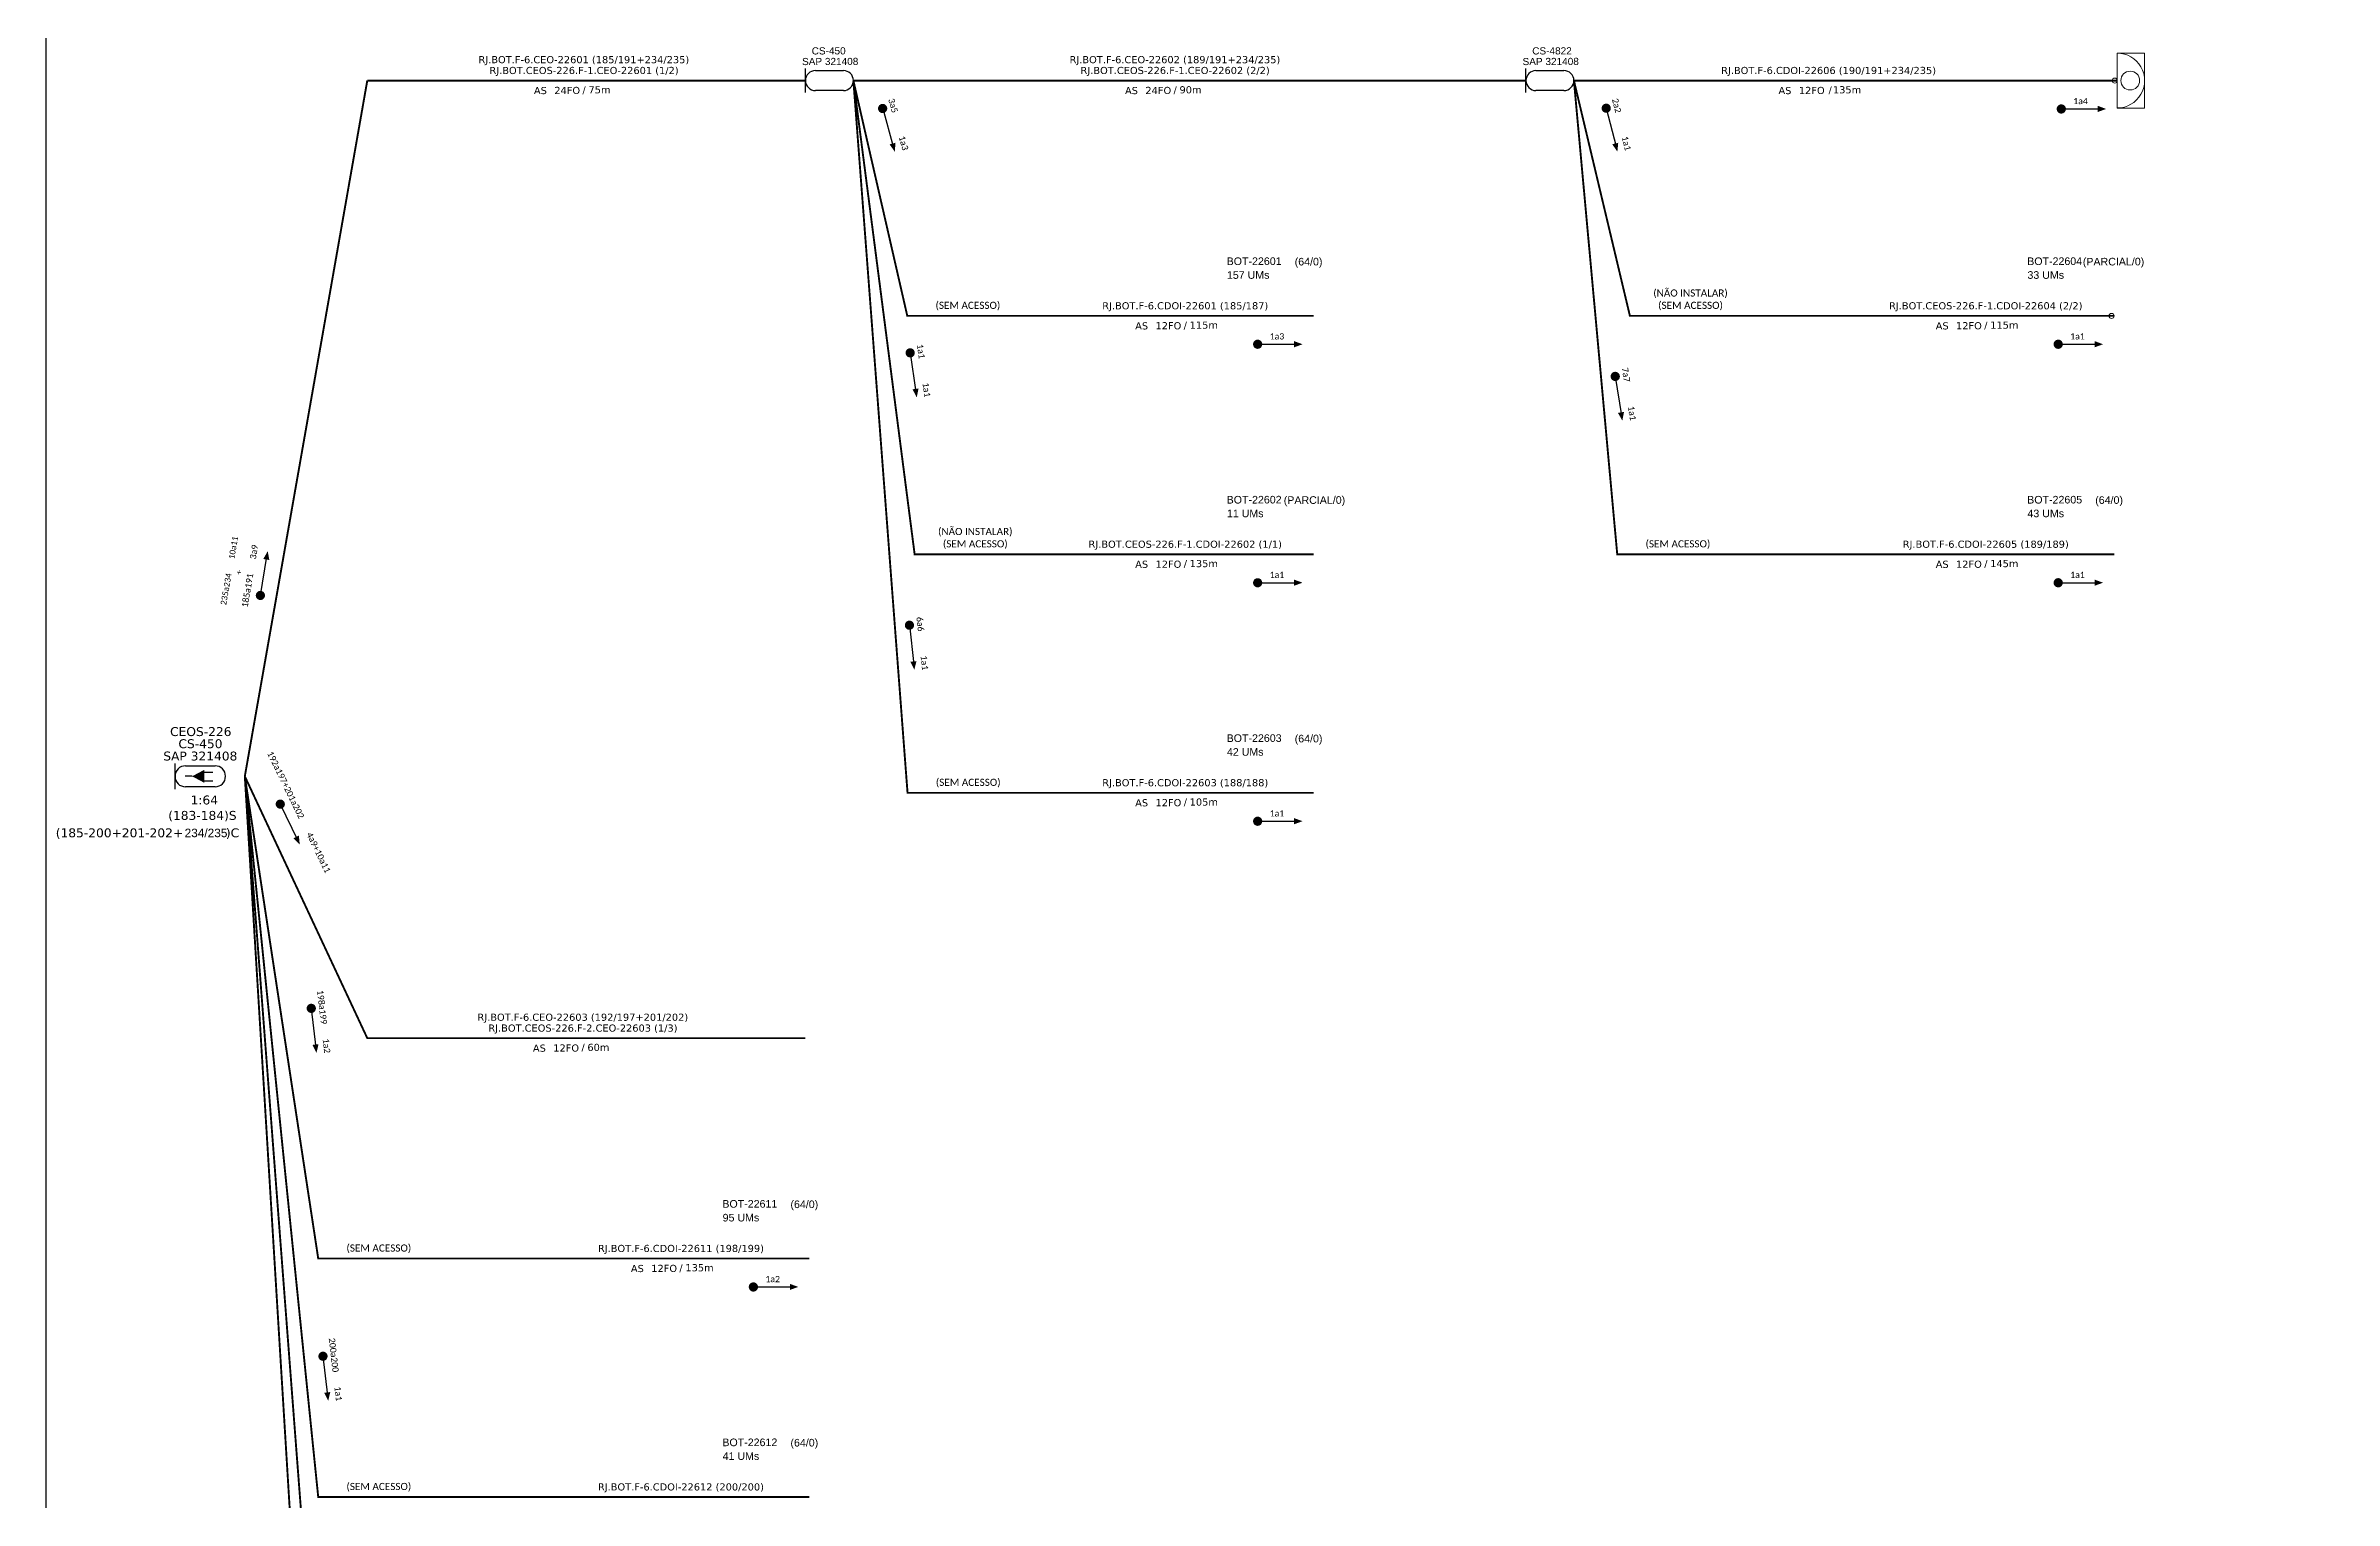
# Model space of a CAD drawing. Header units: metres. Extents: x -1286 to 459, y -500 to 94.
# Drawn here: x -1286.1 to -935.3, y -359.9 to -137 of the extents above; entities that cross this region are included whole.
import ezdxf
from ezdxf.enums import TextEntityAlignment as Align

# ---------------------------------------------------------------- set-up
doc = ezdxf.new("R2010")
doc.units = ezdxf.units.M
doc.layers.add("20.0-LEGENDA DOS CDO'S", color=1, linetype='Continuous', lineweight=0)
doc.layers.add('40.1-ETIQUETAS', color=1, linetype='Continuous', lineweight=20)
for name, color, linetype in [('20.4-CEOS', 1, 'Continuous'), ('CAP a instalar', 1, 'FENCELINE1'), ('SETA', 7, 'Continuous')]:
    doc.layers.add(name, color=color, linetype=linetype)
doc.styles.add('ARIAL', font='arial.ttf')
doc.styles.add('siredit', font='verdana.ttf')
doc.linetypes.add('FENCELINE1', pattern='A,0.25,-0.1,[133,ltypeshp.shx,S=0.1,R=0,X=-0.1,Y=0],-0.1,1', length=1.45)

msp = doc.modelspace()

# ---------------------------------------------------------------- linework, layer by layer
msp.add_lwpolyline([(-1286.07, -499.81), (-445.07, -499.81), (-445.07, 94.19), (-1286.07, 94.19)], close=True)
at = {"color": 7, "const_width": 0.706}
for points in [[(-1157.9, -146.26, 1), (-1157.71, -146.94, 1)], [(-1100.68, -182.74, 1), (-1099.98, -182.74, 1)], [(-1153.64, -183.71, 1), (-1153.53, -184.41, 1)], [(-1253.23, -221.59, 1), (-1253.12, -220.9, 1)], [(-1100.68, -219.3, 1), (-1099.98, -219.3, 1)], [(-977.99, -219.3, 1), (-977.28, -219.3, 1)], [(-1153.74, -225.46, 1), (-1153.66, -226.16, 1)], [(-1250.28, -252.92, -1), (-1249.97, -253.55, -1)], [(-1100.68, -255.86, 1), (-1099.98, -255.86, 1)], [(-1245.42, -284.19, 1), (-1245.33, -284.89, 1)], [(-1177.97, -327.25, 1), (-1177.26, -327.25, 1)], [(-1243.62, -337.52, 1), (-1243.54, -338.22, 1)]]:
    msp.add_lwpolyline(points, format="xyb", close=True, dxfattribs=at)
at = {"const_width": 0.706}
for points in [[(-1047, -146.22, 1), (-1046.82, -146.9, 1)], [(-977.52, -146.67, 1), (-976.81, -146.67, 1)], [(-977.99, -182.74, 1), (-977.28, -182.74, 1)], [(-1045.58, -187.32, 1), (-1045.47, -188.02, 1)]]:
    msp.add_lwpolyline(points, format="xyb", close=True, dxfattribs=at)
at = {"layer": '20.4-CEOS', "color": 7}
for p, q in [((-1169.64, -144.16), (-1169.64, -140.47)), ((-1168.11, -140.79), (-1163.82, -140.79)), ((-1163.82, -143.85), (-1168.11, -143.85))]:
    msp.add_line(p, q, dxfattribs=at)
at = {"layer": '20.4-CEOS', "color": 5}
for p, q in [((-1059.21, -144.16), (-1059.21, -140.47)), ((-1057.68, -140.79), (-1053.39, -140.79)), ((-1053.39, -143.85), (-1057.68, -143.85)), ((-1264.65, -247.36), (-1260.13, -247.36)), ((-1260.13, -250.58), (-1264.65, -250.58))]:
    msp.add_line(p, q, dxfattribs=at)
for points in [[(-1266.26, -250.92), (-1266.26, -247.03)], [(-1263.64, -248.97), (-1264.72, -248.97)], [(-1261.85, -248.33), (-1260.48, -248.33)], [(-1261.85, -249.67), (-1260.48, -249.67)]]:
    msp.add_lwpolyline(points, dxfattribs=at)
msp.add_lwpolyline([(-1263.64, -248.97, 0, 1.99, 0), (-1261.77, -248.97, 1.99, 1.99, 0)], format="xyseb", dxfattribs=at)
at = {"layer": '20.4-CEOS', "color": 7}
for centre, start, end in [((-1168.11, -142.32), 90, 270), ((-1163.82, -142.32), 270, 90)]:
    msp.add_arc(centre, 1.53, start, end, dxfattribs=at)
at = {"layer": '20.4-CEOS', "color": 5}
for centre, radius, start, end in [((-1057.68, -142.32), 1.53, 90, 270), ((-1053.39, -142.32), 1.53, 270, 90), ((-1264.65, -248.97), 1.61, 90, 270), ((-1260.13, -248.97), 1.61, 270, 90)]:
    msp.add_arc(centre, radius, start, end, dxfattribs=at)
at = {"layer": '40.1-ETIQUETAS'}
msp.add_line((-968.59, -146.52), (-968.59, -138.12), dxfattribs=at)
msp.add_lwpolyline([(-968.59, -138.12), (-964.39, -138.12), (-964.39, -146.53), (-968.59, -146.53)], close=True, dxfattribs=at)
for centre, major_axis, start_param, end_param in [((-968.59, -142.32), (-2.97, 2.97), 2.356194, 5.497787), ((-968.98, -142.32), (-0.275, 0.275), 2.356194490191767, 8.639379797371353), ((-966.6, -142.32), (1.02, 1.02), 3.926991, 10.210176)]:
    msp.add_ellipse(centre, major_axis=major_axis, ratio=1, start_param=start_param, end_param=end_param, dxfattribs=at)
at = {"layer": '40.1-ETIQUETAS', "color": 8}
msp.add_ellipse((-969.45, -178.39), major_axis=(-0.275, 0.275), ratio=1, start_param=2.356194490191767, end_param=8.639379797371353, dxfattribs=at)
at = {"layer": 'CAP a instalar', "color": 5, "linetype": 'FENCELINE1', "ltscale": 7, "const_width": 0.292}
for points in [[(-1255.56, -248.97), (-1236.79, -142.32)], [(-1169.64, -142.32), (-1236.79, -142.32)], [(-1162.29, -142.32), (-1059.21, -142.32)]]:
    msp.add_lwpolyline(points, dxfattribs=at)
at = {"layer": 'CAP a instalar', "color": 7, "linetype": 'FENCELINE1', "ltscale": 7, "const_width": 0.292}
for points in [[(-1162.29, -142.32), (-1154.03, -178.39), (-1091.75, -178.39)], [(-1162.29, -142.32), (-1152.9, -214.95), (-1091.75, -214.95)], [(-1162.29, -142.32), (-1153.99, -251.5), (-1091.75, -251.5)], [(-1051.86, -142.32), (-1045.22, -214.95), (-969.06, -214.95)], [(-1169.64, -289.11), (-1236.79, -289.11), (-1255.56, -248.97)], [(-1255.56, -248.97), (-1244.31, -322.89), (-1169.04, -322.89)], [(-1255.56, -248.97), (-1244.31, -359.45), (-1169.04, -359.45)], [(-1255.56, -248.97), (-1244.31, -432.59), (-1169.04, -432.59)], [(-1255.56, -248.97), (-1244.31, -396.04), (-1169.04, -396.04)]]:
    msp.add_lwpolyline(points, dxfattribs=at)
at = {"layer": 'CAP a instalar', "color": 8, "linetype": 'FENCELINE1', "ltscale": 7, "const_width": 0.292}
msp.add_lwpolyline([(-1051.86, -142.32), (-1043.28, -178.39), (-969.06, -178.39)], dxfattribs=at)
at = {"layer": 'CAP a instalar', "linetype": 'FENCELINE1', "ltscale": 7, "const_width": 0.292}
msp.add_lwpolyline([(-1051.86, -142.32), (-968.59, -142.32)], dxfattribs=at)
at = {"layer": 'SETA', "color": 7}
for points in [[(-1157.8, -146.6), (-1156.17, -152.44)], [(-1153.59, -184.06), (-1152.71, -190.07)], [(-1100.33, -182.74), (-1094.26, -182.74)], [(-1253.18, -221.24), (-1252.17, -215.26)], [(-1100.33, -219.3), (-1094.26, -219.3)], [(-977.64, -219.3), (-971.57, -219.3)], [(-1153.7, -225.81), (-1153.04, -231.85)], [(-1250.13, -253.24), (-1247.48, -258.7)], [(-1100.33, -255.86), (-1094.26, -255.86)], [(-1245.38, -284.54), (-1244.68, -290.57)], [(-1177.62, -327.25), (-1171.55, -327.25)], [(-1243.58, -337.87), (-1242.88, -343.9)]]:
    msp.add_lwpolyline(points, dxfattribs=at)
at = {"layer": 'SETA'}
for points in [[(-1046.91, -146.56), (-1045.41, -152.44)], [(-977.17, -146.67), (-971.1, -146.67)], [(-977.64, -182.74), (-971.57, -182.74)], [(-1045.52, -187.67), (-1044.57, -193.67)]]:
    msp.add_lwpolyline(points, dxfattribs=at)
for points in [[(-971.58, -146.19), (-970.29, -146.67), (-971.58, -147.14)], [(-1045.07, -151.85), (-1045.2, -153.22), (-1045.98, -152.08)], [(-972.06, -182.26), (-970.76, -182.74), (-972.06, -183.21)], [(-1044.18, -193.11), (-1044.44, -194.46), (-1045.11, -193.26)]]:
    msp.add_solid(points, dxfattribs=at)
at = {"layer": 'SETA', "color": 7}
for points in [[(-1155.84, -151.85), (-1155.94, -153.22), (-1156.74, -152.1)], [(-1094.75, -182.26), (-1093.45, -182.74), (-1094.75, -183.21)], [(-1152.3, -189.52), (-1152.58, -190.87), (-1153.23, -189.65)], [(-1252.73, -215.66), (-1252.05, -214.46), (-1251.8, -215.81)], [(-1094.75, -218.82), (-1093.45, -219.29), (-1094.75, -219.76)], [(-972.06, -218.82), (-970.76, -219.29), (-972.06, -219.76)], [(-1152.62, -231.31), (-1152.95, -232.65), (-1153.55, -231.41)], [(-1094.75, -255.38), (-1093.45, -255.85), (-1094.75, -256.32)], [(-1248.13, -258.47), (-1247.14, -259.43), (-1247.28, -258.06)], [(-1244.26, -290.03), (-1244.58, -291.37), (-1245.19, -290.14)], [(-1172.03, -326.77), (-1170.74, -327.24), (-1172.03, -327.71)], [(-1242.46, -343.36), (-1242.78, -344.7), (-1243.4, -343.46)]]:
    msp.add_solid(points, dxfattribs=at)

# ---------------------------------------------------------------- texts
at = {"color": 7, "char_height": 0.9601, "width": 17.9015, "attachment_point": 5}
for s, insert, rotation in [('\\C7;\\fCalibri|b0|i0|c0|p34;3a5', (-1156.2, -146.16), 285.6597), ('{\\fCalibri|b0|i0|c0|p34;\\C7;1a3}', (-1154.59, -151.91), 285.6597), ('\\C7;\\fCalibri|b0|i0|c0|p34;1a1', (-1151.94, -183.83), 278.3212), ('\\C7;\\fCalibri|b0|i0|c0|p34;1a1', (-1151.08, -189.74), 278.3212), ('\\C7;\\fCalibri|b0|i0|c0|p34;3a9', (-1254.16, -214.58), 80.4942), ('{\\fCalibri|b0|i0|c0|p34;\\C7;185a191}', (-1255.15, -220.47), 80.4942), ('\\C7;\\fCalibri|b0|i0|c0|p34;6a6', (-1152.05, -225.64), 276.2064), ('{\\fCalibri|b0|i0|c0|p34;\\C7;1a1}', (-1151.4, -231.58), 276.2064), ('{\\fCalibri|b0|i0|c0|p34;\\C7;192a197+201a202}', (-1249.29, -250.3), 295.8238), ('{\\fCalibri|b0|i0|c0|p34;\\C7;4a9+10a11}', (-1244.26, -260.66), 295.8238), ('{\\fCalibri|b0|i0|c0|p34;\\C7;198a199}', (-1243.72, -284.36), 276.5963), ('{\\fCalibri|b0|i0|c0|p34;\\C7;1a2}', (-1243.04, -290.3), 276.5963), ('{\\fCalibri|b0|i0|c0|p34;\\C7;200a200}', (-1241.93, -337.69), 276.5963), ('{\\fCalibri|b0|i0|c0|p34;\\C7;1a1}', (-1241.24, -343.62), 276.5963)]:
    msp.add_mtext(s, dxfattribs=dict(at, insert=insert, rotation=rotation))
at = {"char_height": 0.9601, "width": 17.9015, "attachment_point": 5}
for s, insert, rotation in [('\\C7;\\fCalibri|b0|i0|c0|p34;2a2', (-1045.3, -146.16), 284.2931), ('{\\fCalibri|b0|i0|c0|p34;\\C7;1a1}', (-1043.82, -151.95), 284.2931), ('\\C7;\\fCalibri|b0|i0|c0|p34;7a7', (-1043.88, -187.42), 278.982), ('{\\fCalibri|b0|i0|c0|p34;\\C7;1a1}', (-1042.95, -193.32), 278.982)]:
    msp.add_mtext(s, dxfattribs=dict(at, insert=insert, rotation=rotation))
for s, insert in [('{\\fCalibri|b0|i0|c0|p34;\\C7;1a4}', (-974.21, -145.46)), ('{\\fCalibri|b0|i0|c0|p34;\\C7;1a1}', (-974.68, -181.53))]:
    msp.add_mtext(s, dxfattribs=dict(at, insert=insert))
at = {"color": 7, "char_height": 0.9601, "width": 17.9015, "attachment_point": 5}
for s, insert in [('{\\fCalibri|b0|i0|c0|p34;\\C7;1a3}', (-1097.37, -181.53)), ('\\C7;\\fCalibri|b0|i0|c0|p34;1a1', (-1097.37, -218.09)), ('{\\fCalibri|b0|i0|c0|p34;\\C7;1a1}', (-974.68, -218.09)), ('{\\fCalibri|b0|i0|c0|p34;\\C7;1a1}', (-1097.37, -254.65)), ('\\C7;\\fCalibri|b0|i0|c0|p34;1a2', (-1174.66, -326.04))]:
    msp.add_mtext(s, dxfattribs=dict(at, insert=insert))
at = {"color": 1, "insert": (-1264.79, -257), "char_height": 1.3, "width": 8.8137, "attachment_point": 1, "style": 'ARIAL'}
msp.add_mtext('234/235', dxfattribs=at)
at = {"layer": "20.0-LEGENDA DOS CDO'S", "color": 7, "style": 'ARIAL'}
for s, height, p in [('SAP 321408', 1.1, (-1170.16, -139.95)), ('CS-450', 1.1, (-1168.68, -138.32)), ('BOT-22601', 1.166, (-1105.08, -170.6)), ('157 UMs', 1.166, (-1105.04, -172.71)), ('BOT-22602', 1.166, (-1105.08, -207.16)), ('BOT-22605', 1.166, (-982.39, -207.16)), ('11 UMs', 1.166, (-1105.04, -209.26)), ('43 UMs', 1.166, (-982.35, -209.26)), ('42 UMs', 1.166, (-1105.04, -245.82)), ('BOT-22603', 1.166, (-1105.08, -243.71)), ('BOT-22611', 1.166, (-1182.37, -315.1)), ('95 UMs', 1.166, (-1182.33, -317.21)), ('BOT-22612', 1.166, (-1182.37, -351.66)), ('41 UMs', 1.166, (-1182.33, -353.76))]:
    msp.add_text(s, height=height, rotation=0.118, dxfattribs=at).set_placement(p)
at = {"layer": "20.0-LEGENDA DOS CDO'S", "color": 0, "style": 'ARIAL'}
for s, p in [('SAP 321408', (-1059.73, -139.95)), ('CS-4822', (-1058.25, -138.32))]:
    msp.add_text(s, height=1.1, rotation=0.118, dxfattribs=at).set_placement(p)
at = {"layer": "20.0-LEGENDA DOS CDO'S", "color": 7, "style": 'ARIAL'}
for s, p in [('       (64/0)', (-1094.11, -170.66)), ('           (PARCIAL/0)', (-1094.11, -207.21)), ('       (64/0)', (-971.42, -207.21)), ('       (64/0)', (-1094.11, -243.77)), ('       (64/0)', (-1171.39, -315.16)), ('       (64/0)', (-1171.39, -351.71))]:
    msp.add_text(s, height=1.1664, rotation=0.118, dxfattribs=at).set_placement(p, align=Align.CENTER)
at = {"layer": "20.0-LEGENDA DOS CDO'S", "color": 8, "style": 'ARIAL'}
for s, p in [('33 UMs', (-982.35, -172.71)), ('BOT-22604', (-982.39, -170.6))]:
    msp.add_text(s, height=1.166, rotation=0.118, dxfattribs=at).set_placement(p)
msp.add_text('          (PARCIAL/0)', height=1.1664, rotation=0.118, dxfattribs=at).set_placement((-971.42, -170.66), align=Align.CENTER)
at = {"layer": '20.4-CEOS', "color": 7, "style": 'siredit'}
for s, height, p in [('CEOS-226', 1.366, (-1262.31, -241.43)), ('SAP 321408', 1.366, (-1262.38, -245.18)), ('CS-450', 1.366, (-1262.36, -243.29)), ('1:64', 1.366, (-1261.77, -251.92)), ('(183-184)S', 1.366, (-1262.06, -254.28)), ('(185-200+201-202+           )C', 1.3658, (-1270.48, -256.95))]:
    msp.add_text(s, height=height, dxfattribs=at).set_placement(p, align=Align.TOP_CENTER)
at = {"layer": '40.1-ETIQUETAS', "color": 10, "style": 'siredit'}
for s, p in [('RJ.BOT.F-6.CEO-22601 (185/191+234/235)', (-1203.6, -139.11)), ('RJ.BOT.F-6.CEO-22602 (189/191+234/235)', (-1113.01, -139.11))]:
    msp.add_text(s, height=1.0949, dxfattribs=at).set_placement(p, align=Align.MIDDLE_CENTER)
at = {"layer": '40.1-ETIQUETAS', "color": 7, "style": 'siredit'}
for s, p in [('RJ.BOT.CEOS-226.F-1.CEO-22601 (1/2)', (-1203.57, -140.77)), ('RJ.BOT.CEOS-226.F-1.CEO-22602 (2/2)', (-1112.98, -140.77)), ('RJ.BOT.F-6.CDOI-22601 (185/187)', (-1111.43, -176.84)), ('RJ.BOT.CEOS-226.F-1.CDOI-22602 (1/1)', (-1111.43, -213.39)), ('RJ.BOT.F-6.CDOI-22605 (189/189)', (-988.74, -213.39)), ('RJ.BOT.F-6.CDOI-22603 (188/188)', (-1111.43, -249.95)), ('RJ.BOT.F-6.CEO-22603 (192/197+201/202)', (-1203.76, -285.9)), ('RJ.BOT.CEOS-226.F-2.CEO-22603 (1/3)', (-1203.74, -287.56)), ('RJ.BOT.F-6.CDOI-22611 (198/199)', (-1188.72, -321.34)), ('RJ.BOT.F-6.CDOI-22612 (200/200)', (-1188.72, -357.9))]:
    msp.add_text(s, height=1.0949, dxfattribs=at).set_placement(p, align=Align.MIDDLE_CENTER)
at = {"layer": '40.1-ETIQUETAS', "style": 'siredit'}
msp.add_text('RJ.BOT.F-6.CDOI-22606 (190/191+234/235)', height=1.0949, dxfattribs=at).set_placement((-1012.83, -140.77), align=Align.MIDDLE_CENTER)
at = {"layer": '40.1-ETIQUETAS', "color": 7, "style": 'siredit'}
for s, height, p in [('AS', 1.095, (-1209.27, -143.85)), ('24FO', 1.095, (-1204.17, -143.83)), ('/', 1.09, (-1203.31, -143.73)), ('AS', 1.095, (-1118.68, -143.85)), ('24FO', 1.095, (-1113.58, -143.83)), ('/', 1.09, (-1112.72, -143.73)), ('AS', 1.095, (-1117.12, -179.92)), ('12FO', 1.095, (-1112.03, -179.9)), ('/', 1.09, (-1111.16, -179.8)), ('AS', 1.095, (-1117.12, -216.47)), ('12FO', 1.095, (-1112.03, -216.46)), ('/', 1.09, (-1111.16, -216.36)), ('AS', 1.095, (-994.43, -216.47)), ('12FO', 1.095, (-989.34, -216.46)), ('/', 1.09, (-988.47, -216.36)), ('AS', 1.095, (-1117.12, -253.03)), ('12FO', 1.095, (-1112.03, -253.01)), ('/', 1.09, (-1111.16, -252.91)), ('AS', 1.095, (-1209.43, -290.64)), ('12FO', 1.095, (-1204.33, -290.62)), ('/', 1.09, (-1203.47, -290.52)), ('AS', 1.095, (-1194.41, -324.42)), ('12FO', 1.095, (-1189.31, -324.4)), ('/', 1.09, (-1188.45, -324.3))]:
    msp.add_text(s, height=height, dxfattribs=at).set_placement(p, align=Align.MIDDLE_RIGHT)
for s, p in [('75m', (-1202.89, -143.73)), ('90m', (-1112.31, -143.73)), ('115m', (-1110.75, -179.8)), ('135m', (-1110.75, -216.36)), ('145m', (-988.06, -216.36)), ('105m', (-1110.75, -252.91)), ('60m', (-1203.06, -290.52)), ('135m', (-1188.04, -324.3))]:
    msp.add_text(s, height=1.095, dxfattribs=at).set_placement(p, align=Align.MIDDLE_LEFT)
at = {"layer": '40.1-ETIQUETAS', "style": 'siredit'}
for s, height, p in [('AS', 1.095, (-1018.53, -143.85)), ('12FO', 1.095, (-1013.43, -143.83)), ('/', 1.09, (-1012.33, -143.73))]:
    msp.add_text(s, height=height, dxfattribs=at).set_placement(p, align=Align.MIDDLE_RIGHT)
msp.add_text('135m', height=1.095, dxfattribs=at).set_placement((-1012.16, -143.73), align=Align.MIDDLE_LEFT)
at = {"layer": '40.1-ETIQUETAS', "color": 8, "style": 'siredit'}
msp.add_text('RJ.BOT.CEOS-226.F-1.CDOI-22604 (2/2)', height=1.0949, dxfattribs=at).set_placement((-988.74, -176.84), align=Align.MIDDLE_CENTER)
for s, height, p in [('AS', 1.095, (-994.43, -179.92)), ('12FO', 1.095, (-989.34, -179.9)), ('/', 1.09, (-988.47, -179.8))]:
    msp.add_text(s, height=height, dxfattribs=at).set_placement(p, align=Align.MIDDLE_RIGHT)
msp.add_text('115m', height=1.095, dxfattribs=at).set_placement((-988.06, -179.8), align=Align.MIDDLE_LEFT)
at = {"layer": '40.1-ETIQUETAS', "color": 8, "char_height": 1.0951, "width": 15.8691, "attachment_point": 5}
for s, insert in [('{\\fCalibri|b0|i0|c0|p34;(NÃO INSTALAR)}', (-1033.99, -175)), ('{\\fCalibri|b0|i0|c0|p34;(SEM ACESSO)}', (-1033.99, -176.89))]:
    msp.add_mtext(s, dxfattribs=dict(at, insert=insert))
at = {"layer": '40.1-ETIQUETAS', "color": 7, "char_height": 1.0951, "width": 15.8691, "attachment_point": 5}
for s, insert in [('{\\fCalibri|b0|i0|c0|p34;(SEM ACESSO)}', (-1144.74, -176.89)), ('{\\fCalibri|b0|i0|c0|p34;(NÃO INSTALAR)}', (-1143.61, -211.56)), ('{\\fCalibri|b0|i0|c0|p34;(SEM ACESSO)}', (-1143.61, -213.45)), ('{\\fCalibri|b0|i0|c0|p34;(SEM ACESSO)}', (-1035.92, -213.45)), ('{\\fCalibri|b0|i0|c0|p34;(SEM ACESSO)}', (-1144.69, -250.01)), ('{\\fCalibri|b0|i0|c0|p34;(SEM ACESSO)}', (-1235.02, -321.4)), ('{\\fCalibri|b0|i0|c0|p34;(SEM ACESSO)}', (-1235.02, -357.95))]:
    msp.add_mtext(s, dxfattribs=dict(at, insert=insert))
at = {"layer": '40.1-ETIQUETAS', "color": 7, "insert": (-1257.2, -217.58), "char_height": 0.9, "width": 23.6748, "attachment_point": 5, "rotation": 80.0167, "style": 'ARIAL'}
msp.add_mtext('{\\fCalibri|b0|i0|c0|p34;\\C1;235a234       10a11\\P\\C7;+}', dxfattribs=at)

doc.saveas('drawing.dxf')
